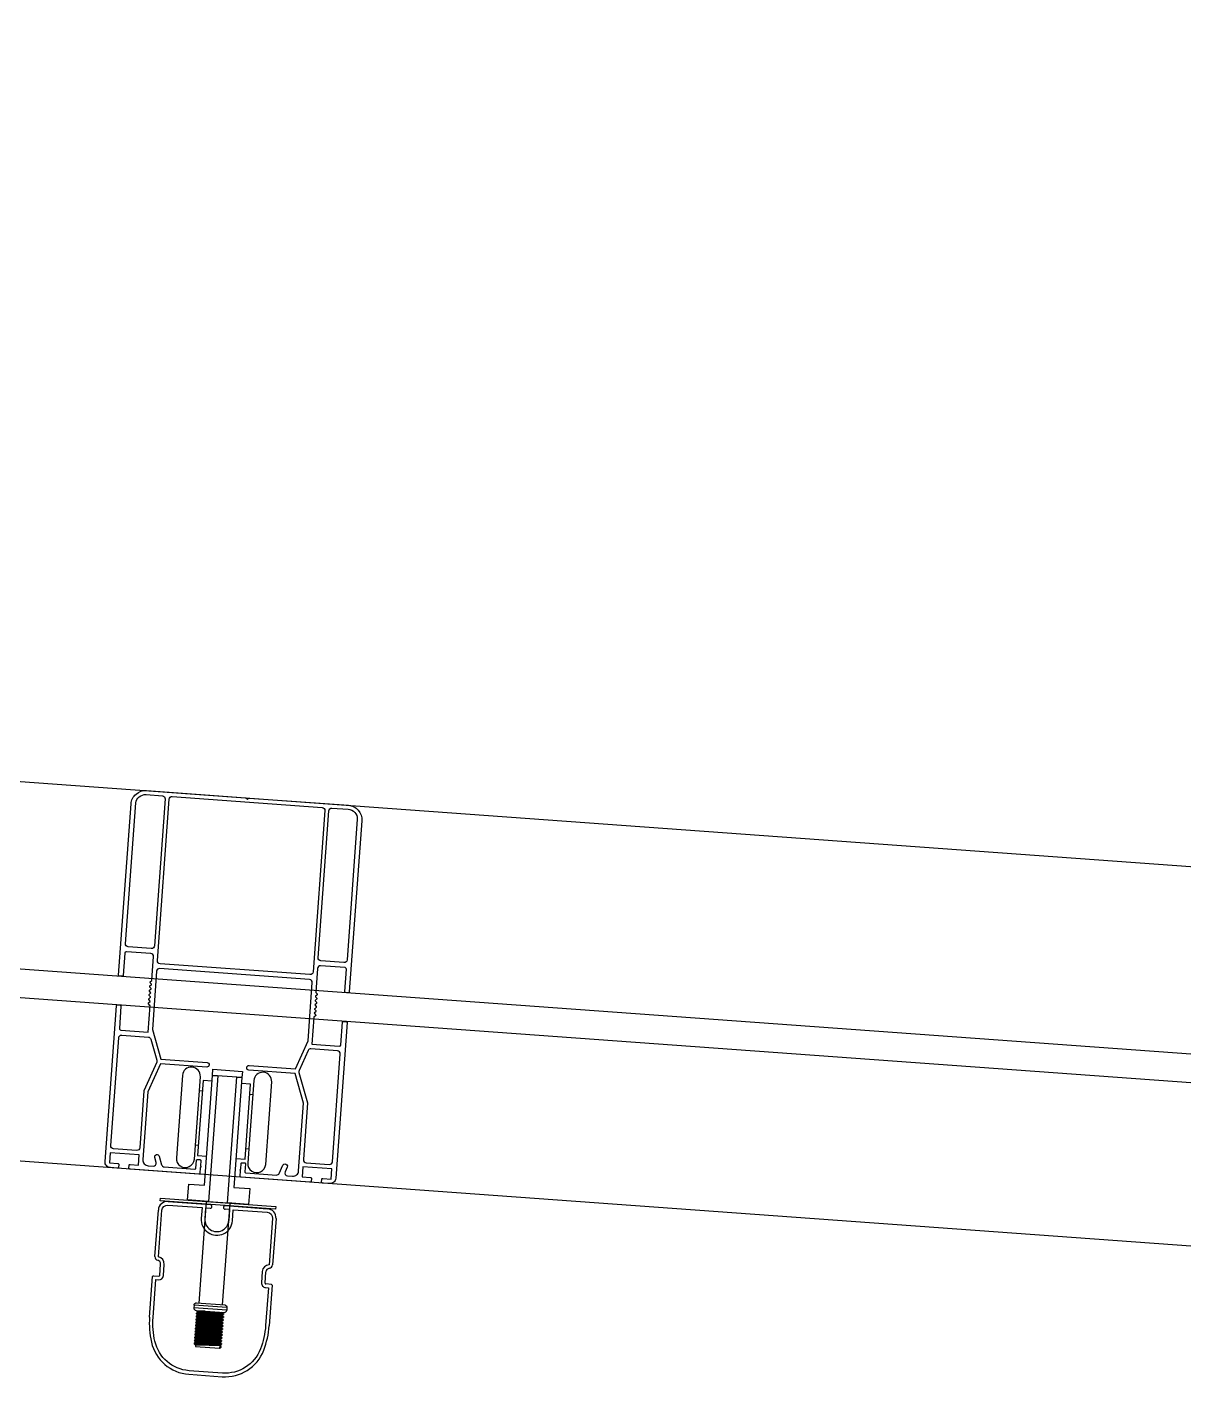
# Model space of a CAD drawing. Header units: millimetres. Extents: x -7074 to 8488, y -9300 to 1199.
# Drawn here: x -2100.9 to -1700.9, y -5494.6 to -5025.2 of the extents above; entities that cross this region are included whole.
import ezdxf

# ---------------------------------------------------------------- set-up
doc = ezdxf.new("R2010")
doc.units = ezdxf.units.MM
doc.layers.get('0').update_dxf_attribs({"linetype": 'CONTINUOUS'})
doc.layers.add('BLOCKREF', color=8, linetype='CONTINUOUS')
doc.layers.add('RAY', color=5, linetype='CONTINUOUS')

# ---------------------------------------------------------------- blocks, each defined once
blk = doc.blocks.new('PergoRise İnce Kumaş Profili')
at = {"color": 0, "linetype": 'ByBlock', "lineweight": -2}
for p, q in [((-17.2, 5.05), (-2.62, 5.05)), ((2.62, 5.05), (17.2, 5.05)), ((-20.4, -14.24), (-20.4, 1.85)), ((-19.15, -14.24), (-19.15, 1.85)), ((-17.2, 3.8), (-5.4, 3.8)), ((-5.4, 3.8), (-5.4, 0)), ((-4.15, 3.8), (-4.15, 0)), ((-4.15, 3.8), (-2.62, 3.8)), ((4.15, 3.8), (2.62, 3.8)), ((4.15, 3.8), (4.15, 0)), ((5.4, 0), (5.4, 3.8)), ((5.4, 3.8), (17.2, 3.8)), ((19.15, 1.85), (19.15, -14.24)), ((20.4, 1.85), (20.4, -14.24)), ((-18.25, -20.66), (-18.25, -16.76)), ((-17, -20.66), (-17, -16.76)), ((17, -16.76), (17, -20.66)), ((18.25, -20.66), (18.25, -16.76)), ((-20.75, -35.3), (-20.75, -21.26)), ((-20.45, -20.96), (-18.55, -20.96)), ((-19.5, -35.3), (-19.5, -22.21)), ((-19.5, -22.21), (-18.55, -22.21)), ((20.45, -20.96), (18.55, -20.96)), ((18.55, -22.21), (19.5, -22.21)), ((19.5, -22.21), (19.5, -35.3)), ((20.75, -21.26), (20.75, -35.3)), ((5.78, -52.8), (-5.78, -52.8)), ((-5.78, -54.05), (5.78, -54.05))]:
    blk.add_line(p, q, dxfattribs=at)
for centre, radius, start, end in [((-17.2, 1.85), 3.2, 90, 180), ((-2.62, 4.42), 0.625, 270, 90), ((2.62, 4.42), 0.625, 90, 270), ((17.2, 1.85), 3.2, 0, 90), ((0, 0), 5.4, 180, 0), ((0, 0), 4.15, 180, 0), ((-19.15, -14.24), 1.25, 180, 260.9752), ((-19.55, -16.76), 1.3, 0, 80.9752), ((-19.55, -16.76), 2.55, 0, 80.9752), ((19.55, -16.76), 2.55, 99.0248, 180), ((19.55, -16.76), 1.3, 99.0248, 180), ((19.15, -14.24), 1.25, 279.0248, 0), ((-20.45, -21.26), 0.3, 90, 180), ((-18.55, -20.66), 1.55, 270, 0), ((-18.55, -20.66), 0.3, 270, 0), ((18.55, -20.66), 1.55, 180, 270), ((18.55, -20.66), 0.3, 180, 270), ((20.45, -21.26), 0.3, 0, 90), ((8.9, -35.3), 29.65, 180, 196.8215), ((-8.9, -35.3), 29.65, 343.1785, 0), ((-5.78, -39.74), 14.31, 196.8215, 270), ((5.78, -39.74), 14.31, 270, 343.1785)]:
    blk.add_arc(centre, radius, start, end, dxfattribs=at)
at = {"color": 0, "linetype": 'ByBlock', "lineweight": -2, "extrusion": (0, 0, -1)}
for centre, radius, start, end in [((17.2, 1.85), 1.95, 0, 90), ((-17.2, 1.85), 1.95, 90, 180), ((-8.9, -35.3), 28.4, 343.1785, 0), ((8.9, -35.3), 28.4, 180, 196.8215), ((5.78, -39.74), 13.06, 270, 343.1785), ((-5.78, -39.74), 13.06, 196.8215, 270)]:
    blk.add_arc(centre, radius, start, end, dxfattribs=at)
blk = doc.blocks.new('PergoRise Ray Profili')
at = {"color": 0, "linetype": 'ByBlock', "lineweight": -2}
for points in [[(-28.91, -67.79, -0.414214), (-28.91, -67.36), (-28.47, -66.92, 0.414214), (-28.47, -66.78), (-28.91, -66.34, -0.414214), (-28.91, -65.92), (-28.47, -65.47, 0.414214), (-28.47, -65.33), (-28.91, -64.89, -0.414214), (-28.91, -64.47), (-28.43, -63.98, 0.198912), (-28.4, -63.91), (-28.4, -55.7, 0.414214), (-29.4, -54.7), (-37.9, -54.7, 0.414214), (-38.4, -55.2), (-38.4, -63, -0.414214), (-38.7, -63.3), (-39.7, -63.3, -0.414214), (-40, -63), (-40, -3.6, -0.414214), (-35, 1.4), (-0.62, 1.4, -0.198912), (-0.41, 1.31), (0, 0.9), (0.41, 1.31, -0.198912), (0.62, 1.4), (35, 1.4, -0.414214), (40, -3.6), (40, -63, -0.414214), (39.7, -63.3), (38.7, -63.3, -0.414214), (38.4, -63), (38.4, -55.2, 0.414214), (37.9, -54.7), (29.4, -54.7, 0.414214), (28.4, -55.7), (28.4, -63.91, 0.198912), (28.43, -63.98), (28.91, -64.47, -0.414214), (28.91, -64.89), (28.47, -65.33, 0.414214), (28.47, -65.47), (28.91, -65.92, -0.414214), (28.91, -66.34), (28.47, -66.78, 0.414214), (28.47, -66.92), (28.91, -67.36, -0.414214), (28.91, -67.79), (28.4, -68.3), (28.91, -68.81, -0.414214), (28.91, -69.24), (28.47, -69.68, 0.414214), (28.47, -69.82), (28.91, -70.26, -0.414214), (28.91, -70.68), (28.47, -71.13, 0.414214), (28.47, -71.27), (28.91, -71.71, -0.414214), (28.91, -72.13), (28.43, -72.62, 0.198912), (28.4, -72.69), (28.4, -81.9), (37.9, -81.9, 0.414214), (38.4, -81.4), (38.4, -73.6, -0.414214), (38.7, -73.3), (39.7, -73.3, -0.414214), (40, -73.6), (40, -127.6, -0.414214), (38, -129.6), (35.5, -129.6, -0.414214), (35.2, -129.3), (35.2, -128.3, -0.414214), (35.5, -128), (38.4, -128), (38.4, -124.5), (28.4, -124.5), (28.4, -128), (31.3, -128, -0.414214), (31.6, -128.3), (31.6, -129.3, -0.414214), (31.3, -129.6), (7.3, -129.6, -0.414214), (7, -129.3), (7, -127.44, 0.331679), (6.93, -127.34, -0.745356), (6.93, -126.86, 0.331679), (7, -126.76), (7, -124.9, -0.414214), (7.3, -124.6), (8.2, -124.6, -0.414214), (8.5, -124.9), (8.5, -127.7, 0.414214), (8.8, -128), (19.45, -128, 0.315299), (20.39, -127.34), (21.45, -124.43, -1), (22.95, -124.97), (22.34, -126.66, 0.520567), (23.28, -128), (25, -128, 0.414214), (27, -126), (27, -102.56), (23.34, -92.5), (7.3, -92.5, -1), (7.3, -90.9), (23.34, -90.9), (27, -80.84), (27, -60.7, 0.414214), (26, -59.7), (-26, -59.7, 0.414214), (-27, -60.7), (-27, -80.84), (-23.34, -90.9), (-7.3, -90.9, -1), (-7.3, -92.5), (-23.34, -92.5), (-27, -102.56), (-27, -126, 0.414214), (-25, -128), (-23.28, -128, 0.520567), (-22.34, -126.66), (-22.95, -124.97, -1), (-21.45, -124.43), (-20.39, -127.34, 0.315299), (-19.45, -128), (-8.8, -128, 0.414214), (-8.5, -127.7), (-8.5, -124.9, -0.414214), (-8.2, -124.6), (-7.3, -124.6, -0.414214), (-7, -124.9), (-7, -126.76, 0.331679), (-6.93, -126.86, -0.745356), (-6.93, -127.34, 0.331679), (-7, -127.44), (-7, -129.3, -0.414214), (-7.3, -129.6), (-31.3, -129.6, -0.414214), (-31.6, -129.3), (-31.6, -128.3, -0.414214), (-31.3, -128), (-28.4, -128), (-28.4, -124.5), (-38.4, -124.5), (-38.4, -128), (-35.5, -128, -0.414214), (-35.2, -128.3), (-35.2, -129.3, -0.414214), (-35.5, -129.6), (-38, -129.6, -0.414214), (-40, -127.6), (-40, -73.6, -0.414214), (-39.7, -73.3), (-38.7, -73.3, -0.414214), (-38.4, -73.6), (-38.4, -81.4, 0.414214), (-37.9, -81.9), (-28.4, -81.9), (-28.4, -72.69, 0.198912), (-28.43, -72.62), (-28.91, -72.13, -0.414214), (-28.91, -71.71), (-28.47, -71.27, 0.414214), (-28.47, -71.13), (-28.91, -70.68, -0.414214), (-28.91, -70.26), (-28.47, -69.82, 0.414214), (-28.47, -69.68), (-28.91, -69.24, -0.414214), (-28.91, -68.81), (-28.4, -68.3)], [(-28.4, -52, -0.414214), (-29.4, -53), (-37.4, -53, -0.414214), (-38.4, -52), (-38.4, -3.15, -0.213422), (-37.4, -0.92, -0.184483), (-35, 0), (-29.4, 0, -0.414214), (-28.4, -1)], [(27, -1), (27, -57, -0.414214), (26, -58), (-26, -58, -0.414214), (-27, -57), (-27, -1, -0.414214), (-26, 0), (26, 0, -0.414214)], [(29.4, -53, -0.414214), (28.4, -52), (28.4, -1, -0.414214), (29.4, 0), (35, 0, -0.184476), (37.4, -0.92, -0.213431), (38.4, -3.15), (38.4, -52, -0.414214), (37.4, -53)], [(-37.4, -83.6), (-28.19, -83.6, -0.315299), (-27.25, -84.26), (-24.66, -91.36, -0.176327), (-24.66, -92.04), (-28.4, -102.31), (-28.4, -122, -0.414214), (-29.4, -123), (-37.4, -123, -0.414214), (-38.4, -122), (-38.4, -84.6, -0.414214)], [(37.4, -83.6), (28.19, -83.6, 0.315299), (27.25, -84.26), (24.66, -91.36, 0.176327), (24.66, -92.04), (28.4, -102.31), (28.4, -122, 0.414214), (29.4, -123), (37.4, -123, 0.414214), (38.4, -122), (38.4, -84.6, 0.414214)]]:
    blk.add_lwpolyline(points, format="xyb", close=True, dxfattribs=at)
blk = doc.blocks.new('Kumaş Profili Sızdırmazlık Contası')
at = {"color": 0, "linetype": 'ByBlock', "lineweight": -2}
blk.add_lwpolyline([(-20, -1), (-20, 0), (20, 0), (20, -1)], close=True, dxfattribs=at)
blk = doc.blocks.new('PergoRise Çekici Araba')
at = {"color": 0, "linetype": 'ByBlock', "lineweight": -2}
for p, q in [((-8.22, -7.83), (-9.26, -7.83)), ((9.26, -7.83), (8.22, -7.83)), ((-9.26, -26.58), (-8.22, -26.58)), ((8.22, -26.58), (9.26, -26.58)), ((-4.15, -45.76), (-4.15, -81.02)), ((-4.15, -45.76), (4.15, -45.76)), ((4.15, -81.02), (4.15, -45.76)), ((-5.7, -81.85), (-5.7, -82.79)), ((-4.71, -83.62), (-4.71, -83.81)), ((-4.15, -84.14), (-4.15, -84.26)), ((4.05, -83.65), (4.1, -83.62)), ((4.15, -83.75), (4.15, -83.62)), ((-4.71, -84.59), (-4.71, -84.85)), ((-4.71, -85.63), (-4.71, -85.89)), ((-4.71, -86.66), (-4.71, -86.92)), ((-4.71, -87.7), (-4.71, -87.96)), ((-4.71, -88.74), (-4.71, -89)), ((-4.15, -85.17), (-4.15, -85.3)), ((-4.15, -86.21), (-4.15, -86.33)), ((-4.15, -87.25), (-4.15, -87.37)), ((-4.15, -88.28), (-4.15, -88.41)), ((4.15, -84.78), (4.15, -84.65)), ((4.15, -85.82), (4.15, -85.69)), ((4.15, -86.86), (4.15, -86.73)), ((4.15, -87.9), (4.15, -87.77)), ((4.15, -88.93), (4.15, -88.8)), ((-4.71, -89.78), (-4.71, -90.03)), ((-4.71, -90.81), (-4.71, -91.07)), ((-4.71, -91.85), (-4.71, -92.11)), ((-4.71, -92.89), (-4.71, -93.15)), ((-4.15, -89.32), (-4.15, -89.45)), ((-4.15, -90.36), (-4.15, -90.48)), ((-4.15, -91.4), (-4.15, -91.52)), ((-4.15, -92.43), (-4.15, -92.56)), ((-4.15, -93.47), (-4.15, -93.59)), ((4.15, -89.97), (4.15, -89.84)), ((4.15, -91.01), (4.15, -90.88)), ((4.15, -92.04), (4.15, -91.91)), ((4.15, -93.08), (4.15, -92.95)), ((-4.71, -93.92), (-4.71, -94.18)), ((-4.71, -94.96), (-4.71, -95.22)), ((-4.15, -94.51), (-4.15, -94.63)), ((4.15, -94.12), (4.15, -93.99)), ((4.15, -95.16), (4.15, -96.06))]:
    blk.add_line(p, q, dxfattribs=at)
for points in [[(-9.26, -2.91, 1), (-15.48, -2.91), (-15.48, -31.5, 1), (-9.26, -31.5)], [(15.48, -2.91, 1), (9.26, -2.91), (9.26, -23.2), (9.26, -31.5, 1), (15.48, -31.5)], [(-4.87, -81.02), (4.87, -81.02, -0.414214), (5.7, -81.85), (-5.7, -81.85, -0.414214)]]:
    blk.add_lwpolyline(points, format="xyb", close=True, dxfattribs=at)
for points in [[(-5.11, -2.13), (-5.11, 0), (5.11, 0), (5.11, -2.13)], [(10.56, -45.76), (3.3, -45.76), (3.3, -2.13), (5.11, -2.13), (5.11, -40.26), (10.56, -40.26)], [(4.71, -84.33), (4.71, -84.07)], [(4.71, -85.37), (4.71, -85.11)], [(4.71, -86.4), (4.71, -86.15)], [(4.71, -87.44), (4.71, -87.18)], [(4.71, -88.48), (4.71, -88.22)], [(4.71, -89.52), (4.71, -89.26)], [(4.71, -90.55), (4.71, -90.29)], [(4.71, -91.59), (4.71, -91.33)], [(4.71, -92.63), (4.71, -92.37)], [(4.71, -93.66), (4.71, -93.41)], [(4.71, -94.7), (4.71, -94.44)]]:
    blk.add_lwpolyline(points, close=True, dxfattribs=at)
for points in [[(-3.3, -45.76), (-10.56, -45.76), (-10.56, -40.26), (-5.11, -40.26), (-5.11, -2.13), (-3.3, -2.13), (-3.3, -45.76), (3.3, -45.76)], [(-5.11, -4.2), (-8.22, -4.2), (-8.22, -30.21), (-5.11, -30.21)], [(5.11, -30.21), (8.22, -30.21), (8.22, -4.2), (5.11, -4.2)], [(-4.15, -95.54), (-4.15, -96.06), (4.15, -96.06), (4.71, -95.74), (4.71, -95.48), (4.58, -95.44)], [(4.71, -95.48), (4.15, -95.16), (4.15, -95.03)]]:
    blk.add_lwpolyline(points, dxfattribs=at)
blk.add_lwpolyline([(5.7, -81.85), (5.7, -82.79), (-5.7, -82.79, 0.414214), (-4.87, -83.62), (4.87, -83.62, 0.414214), (5.7, -82.79)], format="xyb", dxfattribs=at)
for points, knots in [([(-4.67, -83.82), (-4.69, -83.82), (-4.76, -83.8), (-4.59, -83.77), (-4.13, -83.72), (-3.43, -83.69), (-2.64, -83.65), (-2.08, -83.63), (-1.8, -83.62)], [0, 0, 0, 0, 0.047024, 0.257487, 0.471613, 0.682077, 0.839492, 1, 1, 1, 1]), ([(-4.67, -84.86), (-4.69, -84.86), (-4.76, -84.84), (-4.59, -84.81), (-4.13, -84.76), (-3.37, -84.72), (-2.38, -84.68), (-1.23, -84.63), (0, -84.59), (1.23, -84.55), (2.38, -84.5), (3.37, -84.46), (4.12, -84.42), (4.62, -84.37), (4.68, -84.34), (4.71, -84.33)], [0, 0, 0, 0, 0.018175, 0.099522, 0.182285, 0.263631, 0.344978, 0.427741, 0.509088, 0.590435, 0.673197, 0.754544, 0.835891, 0.918653, 1, 1, 1, 1]), ([(-4.7, -83.82), (-4.61, -83.87), (-4.42, -83.98), (-4.24, -84.09), (-4.15, -84.14)], [0, 0, 0, 0, 0.508072, 1, 1, 1, 1]), ([(-4.14, -84.25), (-4.23, -84.31), (-4.42, -84.42), (-4.61, -84.53), (-4.7, -84.58)], [0, 0, 0, 0, 0.499956, 1, 1, 1, 1]), ([(-4.67, -84.58), (-4.65, -84.57), (-4.59, -84.54), (-4.12, -84.5), (-3.37, -84.46), (-2.38, -84.42), (-1.23, -84.37), (0, -84.33), (1.23, -84.29), (2.38, -84.24), (3.37, -84.2), (4.13, -84.16), (4.6, -84.11), (4.77, -84.07), (4.64, -84.05), (4.58, -84.04)], [0, 0, 0, 0, 0.06122, 0.141425, 0.220258, 0.299091, 0.379296, 0.45813, 0.536963, 0.617168, 0.696001, 0.774835, 0.85504, 0.933873, 1, 1, 1, 1]), ([(-4.15, -84.14), (-4.12, -84.12), (-4.07, -84.09), (-3.63, -84.05), (-2.97, -84.01), (-2.1, -83.96), (-1.09, -83.92), (0, -83.88), (1.09, -83.83), (2.1, -83.79), (2.97, -83.75), (3.62, -83.7), (3.98, -83.67), (4.02, -83.66), (4.03, -83.65)], [0, 0, 0, 0, 0.089152, 0.179856, 0.269008, 0.35816, 0.448865, 0.538017, 0.627169, 0.717873, 0.807025, 0.896177, 0.986881, 1, 1, 1, 1]), ([(-4.11, -84.25), (-4.09, -84.24), (-4.04, -84.22), (-3.63, -84.18), (-2.97, -84.14), (-2.1, -84.09), (-1.09, -84.05), (0, -84.01), (1.09, -83.96), (2.1, -83.92), (2.97, -83.88), (3.63, -83.83), (4.07, -83.79), (4.12, -83.76), (4.15, -83.75)], [0, 0, 0, 0, 0.063492, 0.149566, 0.234168, 0.318769, 0.404844, 0.489445, 0.574047, 0.660121, 0.744723, 0.829324, 0.915399, 1, 1, 1, 1]), ([(4.6, -84.04), (4.51, -83.98), (4.32, -83.87), (4.14, -83.76), (4.05, -83.71)], [0, 0, 0, 0, 0.500008, 1, 1, 1, 1]), ([(4.05, -84.69), (4.14, -84.64), (4.32, -84.53), (4.51, -84.42), (4.6, -84.37)], [0, 0, 0, 0, 0.499992, 1, 1, 1, 1]), ([(-4.67, -85.9), (-4.69, -85.89), (-4.76, -85.87), (-4.59, -85.84), (-4.13, -85.8), (-3.37, -85.76), (-2.38, -85.71), (-1.23, -85.67), (0, -85.63), (1.23, -85.58), (2.38, -85.54), (3.37, -85.5), (4.12, -85.45), (4.62, -85.41), (4.68, -85.38), (4.71, -85.37)], [0, 0, 0, 0, 0.018175, 0.099522, 0.182285, 0.263631, 0.344978, 0.427741, 0.509088, 0.590435, 0.673197, 0.754544, 0.835891, 0.918653, 1, 1, 1, 1]), ([(-4.67, -86.93), (-4.69, -86.93), (-4.76, -86.91), (-4.59, -86.88), (-4.13, -86.84), (-3.37, -86.79), (-2.38, -86.75), (-1.23, -86.71), (0, -86.66), (1.23, -86.62), (2.38, -86.58), (3.37, -86.53), (4.12, -86.49), (4.62, -86.45), (4.68, -86.42), (4.71, -86.4)], [0, 0, 0, 0, 0.018175, 0.099522, 0.182285, 0.263631, 0.344978, 0.427741, 0.509088, 0.590435, 0.673197, 0.754544, 0.835891, 0.918653, 1, 1, 1, 1]), ([(-4.67, -87.97), (-4.69, -87.97), (-4.76, -87.95), (-4.59, -87.92), (-4.13, -87.87), (-3.37, -87.83), (-2.38, -87.79), (-1.23, -87.74), (0, -87.7), (1.23, -87.66), (2.38, -87.61), (3.37, -87.57), (4.12, -87.53), (4.62, -87.48), (4.68, -87.46), (4.71, -87.44)], [0, 0, 0, 0, 0.018175, 0.099522, 0.182285, 0.263631, 0.344978, 0.427741, 0.509088, 0.590435, 0.673197, 0.754544, 0.835891, 0.918653, 1, 1, 1, 1]), ([(-4.67, -89.01), (-4.69, -89), (-4.76, -88.99), (-4.59, -88.96), (-4.13, -88.91), (-3.37, -88.87), (-2.38, -88.83), (-1.23, -88.78), (0, -88.74), (1.23, -88.7), (2.38, -88.65), (3.37, -88.61), (4.12, -88.57), (4.62, -88.52), (4.68, -88.49), (4.71, -88.48)], [0, 0, 0, 0, 0.018175, 0.099522, 0.182285, 0.263631, 0.344978, 0.427741, 0.509088, 0.590435, 0.673197, 0.754544, 0.835891, 0.918653, 1, 1, 1, 1]), ([(-4.7, -84.86), (-4.61, -84.91), (-4.42, -85.02), (-4.24, -85.13), (-4.15, -85.18)], [0, 0, 0, 0, 0.508072, 1, 1, 1, 1]), ([(-4.14, -85.29), (-4.23, -85.35), (-4.42, -85.45), (-4.61, -85.56), (-4.7, -85.62)], [0, 0, 0, 0, 0.499956, 1, 1, 1, 1]), ([(-4.7, -85.89), (-4.61, -85.95), (-4.42, -86.06), (-4.24, -86.16), (-4.15, -86.22)], [0, 0, 0, 0, 0.508072, 1, 1, 1, 1]), ([(-4.14, -86.33), (-4.23, -86.38), (-4.42, -86.49), (-4.61, -86.6), (-4.7, -86.65)], [0, 0, 0, 0, 0.499956, 1, 1, 1, 1]), ([(-4.7, -86.93), (-4.61, -86.99), (-4.42, -87.09), (-4.24, -87.2), (-4.15, -87.25)], [0, 0, 0, 0, 0.508072, 1, 1, 1, 1]), ([(-4.14, -87.37), (-4.23, -87.42), (-4.42, -87.53), (-4.61, -87.64), (-4.7, -87.69)], [0, 0, 0, 0, 0.499956, 1, 1, 1, 1]), ([(-4.7, -87.97), (-4.61, -88.02), (-4.42, -88.13), (-4.24, -88.24), (-4.15, -88.29)], [0, 0, 0, 0, 0.508072, 1, 1, 1, 1]), ([(-4.14, -88.4), (-4.23, -88.46), (-4.42, -88.57), (-4.61, -88.67), (-4.7, -88.73)], [0, 0, 0, 0, 0.499956, 1, 1, 1, 1]), ([(-4.7, -89.01), (-4.61, -89.06), (-4.42, -89.17), (-4.24, -89.27), (-4.15, -89.33)], [0, 0, 0, 0, 0.508072, 1, 1, 1, 1]), ([(-4.67, -85.62), (-4.65, -85.61), (-4.59, -85.58), (-4.12, -85.54), (-3.37, -85.5), (-2.38, -85.45), (-1.23, -85.41), (0, -85.37), (1.23, -85.33), (2.38, -85.28), (3.37, -85.24), (4.13, -85.2), (4.6, -85.15), (4.77, -85.11), (4.64, -85.08), (4.58, -85.07)], [0, 0, 0, 0, 0.06122, 0.141425, 0.220258, 0.299091, 0.379296, 0.45813, 0.536963, 0.617168, 0.696001, 0.774835, 0.85504, 0.933873, 1, 1, 1, 1]), ([(-4.67, -86.65), (-4.65, -86.64), (-4.59, -86.62), (-4.12, -86.58), (-3.37, -86.53), (-2.38, -86.49), (-1.23, -86.45), (0, -86.4), (1.23, -86.36), (2.38, -86.32), (3.37, -86.27), (4.13, -86.23), (4.6, -86.19), (4.77, -86.15), (4.64, -86.12), (4.58, -86.11)], [0, 0, 0, 0, 0.06122, 0.141425, 0.220258, 0.299091, 0.379296, 0.45813, 0.536963, 0.617168, 0.696001, 0.774835, 0.85504, 0.933873, 1, 1, 1, 1]), ([(-4.67, -87.69), (-4.65, -87.68), (-4.59, -87.66), (-4.12, -87.61), (-3.37, -87.57), (-2.38, -87.53), (-1.23, -87.48), (0, -87.44), (1.23, -87.4), (2.38, -87.35), (3.37, -87.31), (4.13, -87.27), (4.6, -87.22), (4.77, -87.18), (4.64, -87.16), (4.58, -87.15)], [0, 0, 0, 0, 0.06122, 0.141425, 0.220258, 0.299091, 0.379296, 0.45813, 0.536963, 0.617168, 0.696001, 0.774835, 0.85504, 0.933873, 1, 1, 1, 1]), ([(-4.67, -88.73), (-4.65, -88.72), (-4.59, -88.69), (-4.12, -88.65), (-3.37, -88.61), (-2.38, -88.57), (-1.23, -88.52), (0, -88.48), (1.23, -88.44), (2.38, -88.39), (3.37, -88.35), (4.13, -88.31), (4.6, -88.26), (4.77, -88.22), (4.64, -88.2), (4.58, -88.18)], [0, 0, 0, 0, 0.06122, 0.141425, 0.220258, 0.299091, 0.379296, 0.45813, 0.536963, 0.617168, 0.696001, 0.774835, 0.85504, 0.933873, 1, 1, 1, 1]), ([(-4.15, -85.17), (-4.12, -85.16), (-4.07, -85.13), (-3.63, -85.09), (-2.97, -85.04), (-2.1, -85), (-1.09, -84.96), (0, -84.91), (1.09, -84.87), (2.1, -84.83), (2.97, -84.78), (3.62, -84.74), (3.98, -84.71), (4.02, -84.69), (4.03, -84.69)], [0, 0, 0, 0, 0.089152, 0.179856, 0.269008, 0.35816, 0.448865, 0.538017, 0.627169, 0.717873, 0.807025, 0.896177, 0.986881, 1, 1, 1, 1]), ([(-4.15, -86.21), (-4.12, -86.2), (-4.07, -86.17), (-3.63, -86.12), (-2.97, -86.08), (-2.1, -86.04), (-1.09, -85.99), (0, -85.95), (1.09, -85.91), (2.1, -85.86), (2.97, -85.82), (3.62, -85.78), (3.98, -85.75), (4.02, -85.73), (4.03, -85.73)], [0, 0, 0, 0, 0.089152, 0.179856, 0.269008, 0.35816, 0.448865, 0.538017, 0.627169, 0.717873, 0.807025, 0.896177, 0.986881, 1, 1, 1, 1]), ([(-4.15, -87.25), (-4.12, -87.23), (-4.07, -87.2), (-3.63, -87.16), (-2.97, -87.12), (-2.1, -87.08), (-1.09, -87.03), (0, -86.99), (1.09, -86.95), (2.1, -86.9), (2.97, -86.86), (3.62, -86.82), (3.98, -86.78), (4.02, -86.77), (4.03, -86.76)], [0, 0, 0, 0, 0.089152, 0.179856, 0.269008, 0.35816, 0.448865, 0.538017, 0.627169, 0.717873, 0.807025, 0.896177, 0.986881, 1, 1, 1, 1]), ([(-4.15, -88.28), (-4.12, -88.27), (-4.07, -88.24), (-3.63, -88.2), (-2.97, -88.15), (-2.1, -88.11), (-1.09, -88.07), (0, -88.02), (1.09, -87.98), (2.1, -87.94), (2.97, -87.9), (3.62, -87.85), (3.98, -87.82), (4.02, -87.8), (4.03, -87.8)], [0, 0, 0, 0, 0.089152, 0.179856, 0.269008, 0.35816, 0.448865, 0.538017, 0.627169, 0.717873, 0.807025, 0.896177, 0.986881, 1, 1, 1, 1]), ([(-4.15, -89.32), (-4.12, -89.31), (-4.07, -89.28), (-3.63, -89.23), (-2.97, -89.19), (-2.1, -89.15), (-1.09, -89.1), (0, -89.06), (1.09, -89.02), (2.1, -88.97), (2.97, -88.93), (3.62, -88.89), (3.98, -88.86), (4.02, -88.84), (4.03, -88.84)], [0, 0, 0, 0, 0.089152, 0.179856, 0.269008, 0.35816, 0.448865, 0.538017, 0.627169, 0.717873, 0.807025, 0.896177, 0.986881, 1, 1, 1, 1]), ([(-4.11, -85.29), (-4.09, -85.28), (-4.04, -85.26), (-3.63, -85.21), (-2.97, -85.17), (-2.1, -85.13), (-1.09, -85.09), (0, -85.04), (1.09, -85), (2.1, -84.96), (2.97, -84.91), (3.63, -84.87), (4.07, -84.83), (4.12, -84.8), (4.15, -84.78)], [0, 0, 0, 0, 0.063492, 0.149566, 0.234168, 0.318769, 0.404844, 0.489445, 0.574047, 0.660121, 0.744723, 0.829324, 0.915399, 1, 1, 1, 1]), ([(-4.11, -86.33), (-4.09, -86.32), (-4.04, -86.29), (-3.63, -86.25), (-2.97, -86.21), (-2.1, -86.17), (-1.09, -86.12), (0, -86.08), (1.09, -86.04), (2.1, -85.99), (2.97, -85.95), (3.63, -85.91), (4.07, -85.86), (4.12, -85.84), (4.15, -85.82)], [0, 0, 0, 0, 0.063492, 0.149566, 0.234168, 0.318769, 0.404844, 0.489445, 0.574047, 0.660121, 0.744723, 0.829324, 0.915399, 1, 1, 1, 1]), ([(-4.11, -87.37), (-4.09, -87.36), (-4.04, -87.33), (-3.63, -87.29), (-2.97, -87.25), (-2.1, -87.2), (-1.09, -87.16), (0, -87.12), (1.09, -87.08), (2.1, -87.03), (2.97, -86.99), (3.63, -86.95), (4.07, -86.9), (4.12, -86.87), (4.15, -86.86)], [0, 0, 0, 0, 0.063492, 0.149566, 0.234168, 0.318769, 0.404844, 0.489445, 0.574047, 0.660121, 0.744723, 0.829324, 0.915399, 1, 1, 1, 1]), ([(-4.11, -88.4), (-4.09, -88.39), (-4.04, -88.37), (-3.63, -88.33), (-2.97, -88.28), (-2.1, -88.24), (-1.09, -88.2), (0, -88.15), (1.09, -88.11), (2.1, -88.07), (2.97, -88.02), (3.63, -87.98), (4.07, -87.94), (4.12, -87.91), (4.15, -87.9)], [0, 0, 0, 0, 0.063492, 0.149566, 0.234168, 0.318769, 0.404844, 0.489445, 0.574047, 0.660121, 0.744723, 0.829324, 0.915399, 1, 1, 1, 1]), ([(-4.11, -89.44), (-4.09, -89.43), (-4.04, -89.41), (-3.63, -89.36), (-2.97, -89.32), (-2.1, -89.28), (-1.09, -89.23), (0, -89.19), (1.09, -89.15), (2.1, -89.1), (2.97, -89.06), (3.63, -89.02), (4.07, -88.97), (4.12, -88.95), (4.15, -88.93)], [0, 0, 0, 0, 0.063492, 0.149566, 0.234168, 0.318769, 0.404844, 0.489445, 0.574047, 0.660121, 0.744723, 0.829324, 0.915399, 1, 1, 1, 1]), ([(4.6, -85.07), (4.51, -85.02), (4.32, -84.91), (4.14, -84.8), (4.05, -84.75)], [0, 0, 0, 0, 0.500008, 1, 1, 1, 1]), ([(4.05, -85.73), (4.14, -85.67), (4.32, -85.57), (4.51, -85.46), (4.6, -85.4)], [0, 0, 0, 0, 0.499992, 1, 1, 1, 1]), ([(4.6, -86.11), (4.51, -86.06), (4.32, -85.95), (4.14, -85.84), (4.05, -85.79)], [0, 0, 0, 0, 0.500008, 1, 1, 1, 1]), ([(4.05, -86.76), (4.14, -86.71), (4.32, -86.6), (4.51, -86.49), (4.6, -86.44)], [0, 0, 0, 0, 0.499992, 1, 1, 1, 1]), ([(4.6, -87.15), (4.51, -87.09), (4.32, -86.98), (4.14, -86.88), (4.05, -86.82)], [0, 0, 0, 0, 0.500008, 1, 1, 1, 1]), ([(4.05, -87.8), (4.14, -87.75), (4.32, -87.64), (4.51, -87.53), (4.6, -87.48)], [0, 0, 0, 0, 0.499992, 1, 1, 1, 1]), ([(4.6, -88.18), (4.51, -88.13), (4.32, -88.02), (4.14, -87.91), (4.05, -87.86)], [0, 0, 0, 0, 0.500008, 1, 1, 1, 1]), ([(4.05, -88.84), (4.14, -88.78), (4.32, -88.68), (4.51, -88.57), (4.6, -88.51)], [0, 0, 0, 0, 0.499992, 1, 1, 1, 1]), ([(4.6, -89.22), (4.51, -89.17), (4.32, -89.06), (4.14, -88.95), (4.05, -88.9)], [0, 0, 0, 0, 0.500008, 1, 1, 1, 1]), ([(-4.67, -90.04), (-4.69, -90.04), (-4.76, -90.02), (-4.59, -89.99), (-4.13, -89.95), (-3.37, -89.9), (-2.38, -89.86), (-1.23, -89.82), (0, -89.78), (1.23, -89.73), (2.38, -89.69), (3.37, -89.65), (4.12, -89.6), (4.62, -89.56), (4.68, -89.53), (4.71, -89.52)], [0, 0, 0, 0, 0.018175, 0.099522, 0.182285, 0.263631, 0.344978, 0.427741, 0.509088, 0.590435, 0.673197, 0.754544, 0.835891, 0.918653, 1, 1, 1, 1]), ([(-4.67, -91.08), (-4.69, -91.08), (-4.76, -91.06), (-4.59, -91.03), (-4.13, -90.98), (-3.37, -90.94), (-2.38, -90.9), (-1.23, -90.85), (0, -90.81), (1.23, -90.77), (2.38, -90.72), (3.37, -90.68), (4.12, -90.64), (4.62, -90.6), (4.68, -90.57), (4.71, -90.55)], [0, 0, 0, 0, 0.018175, 0.099522, 0.182285, 0.263631, 0.344978, 0.427741, 0.509088, 0.590435, 0.673197, 0.754544, 0.835891, 0.918653, 1, 1, 1, 1]), ([(-4.67, -92.12), (-4.69, -92.12), (-4.76, -92.1), (-4.59, -92.07), (-4.13, -92.02), (-3.37, -91.98), (-2.38, -91.94), (-1.23, -91.89), (0, -91.85), (1.23, -91.81), (2.38, -91.76), (3.37, -91.72), (4.12, -91.68), (4.62, -91.63), (4.68, -91.6), (4.71, -91.59)], [0, 0, 0, 0, 0.018175, 0.099522, 0.182285, 0.263631, 0.344978, 0.427741, 0.509088, 0.590435, 0.673197, 0.754544, 0.835891, 0.918653, 1, 1, 1, 1]), ([(-4.67, -93.16), (-4.69, -93.15), (-4.76, -93.13), (-4.59, -93.1), (-4.13, -93.06), (-3.37, -93.02), (-2.38, -92.97), (-1.23, -92.93), (0, -92.89), (1.23, -92.84), (2.38, -92.8), (3.37, -92.76), (4.12, -92.71), (4.62, -92.67), (4.68, -92.64), (4.71, -92.63)], [0, 0, 0, 0, 0.018175, 0.099522, 0.182285, 0.263631, 0.344978, 0.427741, 0.509088, 0.590435, 0.673197, 0.754544, 0.835891, 0.918653, 1, 1, 1, 1]), ([(-4.67, -94.19), (-4.69, -94.19), (-4.76, -94.17), (-4.59, -94.14), (-4.13, -94.1), (-3.37, -94.05), (-2.38, -94.01), (-1.23, -93.97), (0, -93.92), (1.23, -93.88), (2.38, -93.84), (3.37, -93.79), (4.12, -93.75), (4.62, -93.71), (4.68, -93.68), (4.71, -93.66)], [0, 0, 0, 0, 0.018175, 0.099522, 0.182285, 0.263631, 0.344978, 0.427741, 0.509088, 0.590435, 0.673197, 0.754544, 0.835891, 0.918653, 1, 1, 1, 1]), ([(-4.14, -89.44), (-4.23, -89.49), (-4.42, -89.6), (-4.61, -89.71), (-4.7, -89.77)], [0, 0, 0, 0, 0.499956, 1, 1, 1, 1]), ([(-4.7, -90.04), (-4.61, -90.1), (-4.42, -90.2), (-4.24, -90.31), (-4.15, -90.36)], [0, 0, 0, 0, 0.508072, 1, 1, 1, 1]), ([(-4.14, -90.48), (-4.23, -90.53), (-4.42, -90.64), (-4.61, -90.75), (-4.7, -90.8)], [0, 0, 0, 0, 0.499956, 1, 1, 1, 1]), ([(-4.7, -91.08), (-4.61, -91.13), (-4.42, -91.24), (-4.24, -91.35), (-4.15, -91.4)], [0, 0, 0, 0, 0.508072, 1, 1, 1, 1]), ([(-4.14, -91.51), (-4.23, -91.57), (-4.42, -91.68), (-4.61, -91.79), (-4.7, -91.84)], [0, 0, 0, 0, 0.499956, 1, 1, 1, 1]), ([(-4.7, -92.12), (-4.61, -92.17), (-4.42, -92.28), (-4.24, -92.39), (-4.15, -92.44)], [0, 0, 0, 0, 0.508072, 1, 1, 1, 1]), ([(-4.14, -92.55), (-4.23, -92.61), (-4.42, -92.71), (-4.61, -92.82), (-4.7, -92.88)], [0, 0, 0, 0, 0.499956, 1, 1, 1, 1]), ([(-4.7, -93.15), (-4.61, -93.21), (-4.42, -93.32), (-4.24, -93.42), (-4.15, -93.48)], [0, 0, 0, 0, 0.508072, 1, 1, 1, 1]), ([(-4.14, -93.59), (-4.23, -93.64), (-4.42, -93.75), (-4.61, -93.86), (-4.7, -93.91)], [0, 0, 0, 0, 0.499956, 1, 1, 1, 1]), ([(-4.67, -89.77), (-4.65, -89.75), (-4.59, -89.73), (-4.12, -89.69), (-3.37, -89.65), (-2.38, -89.6), (-1.23, -89.56), (0, -89.52), (1.23, -89.47), (2.38, -89.43), (3.37, -89.39), (4.13, -89.34), (4.6, -89.3), (4.77, -89.26), (4.64, -89.23), (4.58, -89.22)], [0, 0, 0, 0, 0.06122, 0.141425, 0.220258, 0.299091, 0.379296, 0.45813, 0.536963, 0.617168, 0.696001, 0.774835, 0.85504, 0.933873, 1, 1, 1, 1]), ([(-4.67, -90.8), (-4.65, -90.79), (-4.59, -90.77), (-4.12, -90.72), (-3.37, -90.68), (-2.38, -90.64), (-1.23, -90.6), (0, -90.55), (1.23, -90.51), (2.38, -90.47), (3.37, -90.42), (4.13, -90.38), (4.6, -90.34), (4.77, -90.3), (4.64, -90.27), (4.58, -90.26)], [0, 0, 0, 0, 0.06122, 0.141425, 0.220258, 0.299091, 0.379296, 0.45813, 0.536963, 0.617168, 0.696001, 0.774835, 0.85504, 0.933873, 1, 1, 1, 1]), ([(-4.67, -91.84), (-4.65, -91.83), (-4.59, -91.8), (-4.12, -91.76), (-3.37, -91.72), (-2.38, -91.68), (-1.23, -91.63), (0, -91.59), (1.23, -91.55), (2.38, -91.5), (3.37, -91.46), (4.13, -91.42), (4.6, -91.37), (4.77, -91.33), (4.64, -91.31), (4.58, -91.3)], [0, 0, 0, 0, 0.06122, 0.141425, 0.220258, 0.299091, 0.379296, 0.45813, 0.536963, 0.617168, 0.696001, 0.774835, 0.85504, 0.933873, 1, 1, 1, 1]), ([(-4.67, -92.88), (-4.65, -92.87), (-4.59, -92.84), (-4.12, -92.8), (-3.37, -92.76), (-2.38, -92.71), (-1.23, -92.67), (0, -92.63), (1.23, -92.59), (2.38, -92.54), (3.37, -92.5), (4.13, -92.46), (4.6, -92.41), (4.77, -92.37), (4.64, -92.34), (4.58, -92.33)], [0, 0, 0, 0, 0.06122, 0.141425, 0.220258, 0.299091, 0.379296, 0.45813, 0.536963, 0.617168, 0.696001, 0.774835, 0.85504, 0.933873, 1, 1, 1, 1]), ([(-4.67, -93.91), (-4.65, -93.9), (-4.59, -93.88), (-4.12, -93.84), (-3.37, -93.79), (-2.38, -93.75), (-1.23, -93.71), (0, -93.66), (1.23, -93.62), (2.38, -93.58), (3.37, -93.53), (4.13, -93.49), (4.6, -93.45), (4.77, -93.41), (4.64, -93.38), (4.58, -93.37)], [0, 0, 0, 0, 0.06122, 0.141425, 0.220258, 0.299091, 0.379296, 0.45813, 0.536963, 0.617168, 0.696001, 0.774835, 0.85504, 0.933873, 1, 1, 1, 1]), ([(-4.15, -90.36), (-4.12, -90.34), (-4.07, -90.32), (-3.63, -90.27), (-2.97, -90.23), (-2.1, -90.19), (-1.09, -90.14), (0, -90.1), (1.09, -90.06), (2.1, -90.01), (2.97, -89.97), (3.62, -89.93), (3.98, -89.89), (4.02, -89.88), (4.03, -89.88)], [0, 0, 0, 0, 0.089152, 0.179856, 0.269008, 0.35816, 0.448865, 0.538017, 0.627169, 0.717873, 0.807025, 0.896177, 0.986881, 1, 1, 1, 1]), ([(-4.15, -91.4), (-4.12, -91.38), (-4.07, -91.35), (-3.63, -91.31), (-2.97, -91.27), (-2.1, -91.22), (-1.09, -91.18), (0, -91.14), (1.09, -91.09), (2.1, -91.05), (2.97, -91.01), (3.62, -90.96), (3.98, -90.93), (4.02, -90.92), (4.03, -90.91)], [0, 0, 0, 0, 0.089152, 0.179856, 0.269008, 0.35816, 0.448865, 0.538017, 0.627169, 0.717873, 0.807025, 0.896177, 0.986881, 1, 1, 1, 1]), ([(-4.15, -92.43), (-4.12, -92.42), (-4.07, -92.39), (-3.63, -92.35), (-2.97, -92.3), (-2.1, -92.26), (-1.09, -92.22), (0, -92.17), (1.09, -92.13), (2.1, -92.09), (2.97, -92.04), (3.62, -92), (3.98, -91.97), (4.02, -91.95), (4.03, -91.95)], [0, 0, 0, 0, 0.089152, 0.179856, 0.269008, 0.35816, 0.448865, 0.538017, 0.627169, 0.717873, 0.807025, 0.896177, 0.986881, 1, 1, 1, 1]), ([(-4.15, -93.47), (-4.12, -93.46), (-4.07, -93.43), (-3.63, -93.38), (-2.97, -93.34), (-2.1, -93.3), (-1.09, -93.25), (0, -93.21), (1.09, -93.17), (2.1, -93.12), (2.97, -93.08), (3.62, -93.04), (3.98, -93.01), (4.02, -92.99), (4.03, -92.99)], [0, 0, 0, 0, 0.089152, 0.179856, 0.269008, 0.35816, 0.448865, 0.538017, 0.627169, 0.717873, 0.807025, 0.896177, 0.986881, 1, 1, 1, 1]), ([(-4.11, -90.48), (-4.09, -90.47), (-4.04, -90.44), (-3.63, -90.4), (-2.97, -90.36), (-2.1, -90.32), (-1.09, -90.27), (0, -90.23), (1.09, -90.19), (2.1, -90.14), (2.97, -90.1), (3.63, -90.06), (4.07, -90.01), (4.12, -89.98), (4.15, -89.97)], [0, 0, 0, 0, 0.063492, 0.149566, 0.234168, 0.318769, 0.404844, 0.489445, 0.574047, 0.660121, 0.744723, 0.829324, 0.915399, 1, 1, 1, 1]), ([(-4.11, -91.51), (-4.09, -91.5), (-4.04, -91.48), (-3.63, -91.44), (-2.97, -91.4), (-2.1, -91.35), (-1.09, -91.31), (0, -91.27), (1.09, -91.22), (2.1, -91.18), (2.97, -91.14), (3.63, -91.09), (4.07, -91.05), (4.12, -91.02), (4.15, -91.01)], [0, 0, 0, 0, 0.063492, 0.149566, 0.234168, 0.318769, 0.404844, 0.489445, 0.574047, 0.660121, 0.744723, 0.829324, 0.915399, 1, 1, 1, 1]), ([(-4.11, -92.55), (-4.09, -92.54), (-4.04, -92.52), (-3.63, -92.47), (-2.97, -92.43), (-2.1, -92.39), (-1.09, -92.35), (0, -92.3), (1.09, -92.26), (2.1, -92.22), (2.97, -92.17), (3.63, -92.13), (4.07, -92.09), (4.12, -92.06), (4.15, -92.04)], [0, 0, 0, 0, 0.063492, 0.149566, 0.234168, 0.318769, 0.404844, 0.489445, 0.574047, 0.660121, 0.744723, 0.829324, 0.915399, 1, 1, 1, 1]), ([(-4.11, -93.59), (-4.09, -93.58), (-4.04, -93.55), (-3.63, -93.51), (-2.97, -93.47), (-2.1, -93.43), (-1.09, -93.38), (0, -93.34), (1.09, -93.3), (2.1, -93.25), (2.97, -93.21), (3.63, -93.17), (4.07, -93.12), (4.12, -93.1), (4.15, -93.08)], [0, 0, 0, 0, 0.063492, 0.149566, 0.234168, 0.318769, 0.404844, 0.489445, 0.574047, 0.660121, 0.744723, 0.829324, 0.915399, 1, 1, 1, 1]), ([(4.05, -89.88), (4.14, -89.82), (4.32, -89.71), (4.51, -89.61), (4.6, -89.55)], [0, 0, 0, 0, 0.499992, 1, 1, 1, 1]), ([(4.6, -90.26), (4.51, -90.2), (4.32, -90.1), (4.14, -89.99), (4.05, -89.93)], [0, 0, 0, 0, 0.500008, 1, 1, 1, 1]), ([(4.05, -90.91), (4.14, -90.86), (4.32, -90.75), (4.51, -90.64), (4.6, -90.59)], [0, 0, 0, 0, 0.499992, 1, 1, 1, 1]), ([(4.6, -91.3), (4.51, -91.24), (4.32, -91.13), (4.14, -91.02), (4.05, -90.97)], [0, 0, 0, 0, 0.500008, 1, 1, 1, 1]), ([(4.05, -91.95), (4.14, -91.9), (4.32, -91.79), (4.51, -91.68), (4.6, -91.63)], [0, 0, 0, 0, 0.499992, 1, 1, 1, 1]), ([(4.6, -92.33), (4.51, -92.28), (4.32, -92.17), (4.14, -92.06), (4.05, -92.01)], [0, 0, 0, 0, 0.500008, 1, 1, 1, 1]), ([(4.05, -92.99), (4.14, -92.93), (4.32, -92.83), (4.51, -92.72), (4.6, -92.66)], [0, 0, 0, 0, 0.499992, 1, 1, 1, 1]), ([(4.6, -93.37), (4.51, -93.32), (4.32, -93.21), (4.14, -93.1), (4.05, -93.05)], [0, 0, 0, 0, 0.500008, 1, 1, 1, 1]), ([(4.05, -94.02), (4.14, -93.97), (4.32, -93.86), (4.51, -93.75), (4.6, -93.7)], [0, 0, 0, 0, 0.499992, 1, 1, 1, 1]), ([(-4.67, -95.23), (-4.69, -95.23), (-4.76, -95.21), (-4.59, -95.18), (-4.13, -95.13), (-3.37, -95.09), (-2.38, -95.05), (-1.23, -95), (0, -94.96), (1.23, -94.92), (2.38, -94.87), (3.37, -94.83), (4.12, -94.79), (4.62, -94.74), (4.68, -94.72), (4.71, -94.7)], [0, 0, 0, 0, 0.018175, 0.099522, 0.182285, 0.263631, 0.344978, 0.427741, 0.509088, 0.590435, 0.673197, 0.754544, 0.835891, 0.918653, 1, 1, 1, 1]), ([(-4.71, -94.96), (-4.68, -94.95), (-4.62, -94.92), (-4.12, -94.87), (-3.37, -94.83), (-2.38, -94.79), (-1.23, -94.74), (0, -94.7), (1.23, -94.66), (2.38, -94.61), (3.37, -94.57), (4.13, -94.53), (4.6, -94.48), (4.77, -94.44), (4.64, -94.42), (4.58, -94.41)], [0, 0, 0, 0, 0.077469, 0.156286, 0.233754, 0.311223, 0.39004, 0.467509, 0.544977, 0.623794, 0.701263, 0.778732, 0.857549, 0.935017, 1, 1, 1, 1]), ([(-4.7, -94.19), (-4.61, -94.25), (-4.42, -94.35), (-4.24, -94.46), (-4.15, -94.51)], [0, 0, 0, 0, 0.508072, 1, 1, 1, 1]), ([(-4.14, -94.63), (-4.23, -94.68), (-4.42, -94.79), (-4.61, -94.9), (-4.7, -94.95)], [0, 0, 0, 0, 0.499956, 1, 1, 1, 1]), ([(-4.7, -95.23), (-4.61, -95.28), (-4.42, -95.39), (-4.24, -95.5), (-4.15, -95.55)], [0, 0, 0, 0, 0.508072, 1, 1, 1, 1]), ([(-4.15, -94.51), (-4.12, -94.49), (-4.07, -94.46), (-3.63, -94.42), (-2.97, -94.38), (-2.1, -94.34), (-1.09, -94.29), (0, -94.25), (1.09, -94.21), (2.1, -94.16), (2.97, -94.12), (3.62, -94.08), (3.98, -94.04), (4.02, -94.03), (4.03, -94.02)], [0, 0, 0, 0, 0.089152, 0.179856, 0.269008, 0.35816, 0.448865, 0.538017, 0.627169, 0.717873, 0.807025, 0.896177, 0.986881, 1, 1, 1, 1]), ([(-4.15, -95.54), (-4.12, -95.53), (-4.07, -95.5), (-3.63, -95.46), (-2.97, -95.41), (-2.1, -95.37), (-1.09, -95.33), (0, -95.28), (1.09, -95.24), (2.1, -95.2), (2.97, -95.16), (3.62, -95.11), (3.98, -95.08), (4.02, -95.06), (4.03, -95.06)], [0, 0, 0, 0, 0.089152, 0.179856, 0.269008, 0.35816, 0.448865, 0.538017, 0.627169, 0.717873, 0.807025, 0.896177, 0.986881, 1, 1, 1, 1]), ([(-4.11, -94.63), (-4.09, -94.62), (-4.04, -94.59), (-3.63, -94.55), (-2.97, -94.51), (-2.1, -94.46), (-1.09, -94.42), (0, -94.38), (1.09, -94.34), (2.1, -94.29), (2.97, -94.25), (3.63, -94.21), (4.07, -94.16), (4.12, -94.13), (4.15, -94.12)], [0, 0, 0, 0, 0.063492, 0.149566, 0.234168, 0.318769, 0.404844, 0.489445, 0.574047, 0.660121, 0.744723, 0.829324, 0.915399, 1, 1, 1, 1]), ([(4.6, -94.41), (4.51, -94.35), (4.32, -94.24), (4.14, -94.14), (4.05, -94.08)], [0, 0, 0, 0, 0.500008, 1, 1, 1, 1]), ([(4.05, -95.06), (4.14, -95.01), (4.32, -94.9), (4.51, -94.79), (4.6, -94.74)], [0, 0, 0, 0, 0.499992, 1, 1, 1, 1]), ([(4.6, -95.44), (4.51, -95.39), (4.32, -95.28), (4.14, -95.17), (4.05, -95.12)], [0, 0, 0, 0, 0.500008, 1, 1, 1, 1])]:
    blk.add_open_spline(points, degree=3, knots=knots, dxfattribs=at)
blk = doc.blocks.new('PergoRise RayÇekici Araba Set İnce')
at = {"layer": 'Tb_tmp_31', "color": 5}
blk.add_blockref('PergoRise Ray Profili', (0, 0), dxfattribs=at)
at = {"layer": 'Tb_tmp_31', "color": 64}
blk.add_blockref('PergoRise Çekici Araba', (0, -93.07), dxfattribs=at)
at = {"layer": 'Tb_tmp_31', "color": 88}
blk.add_blockref('PergoRise İnce Kumaş Profili', (0, -144.88), dxfattribs=at)
at = {"layer": 'Tb_tmp_31', "color": 8}
blk.add_blockref('Kumaş Profili Sızdırmazlık Contası', (0, -138.83), dxfattribs=at)

msp = doc.modelspace()

# ---------------------------------------------------------------- linework, layer by layer
at = {"layer": 'RAY', "color": 5}
for points in [[(-5692.021065, -5025.239992), (-1411.31986, -5336.465304), (-1420.819048, -5467.120444), (-5701.520253, -5155.895131)], [(-5696.712649, -5089.769667), (-1416.011444, -5400.99498), (-1416.736573, -5410.968655), (-5697.437777, -5099.743342)]]:
    msp.add_lwpolyline(points, close=True, dxfattribs=at)

# ---------------------------------------------------------------- block references
at = {"layer": 'BLOCKREF', "color": 8, "rotation": 355.841668}
msp.add_blockref('PergoRise RayÇekici Araba Set İnce', (-2024.802375, -5293.266193), dxfattribs=at)

doc.saveas('drawing.dxf')
